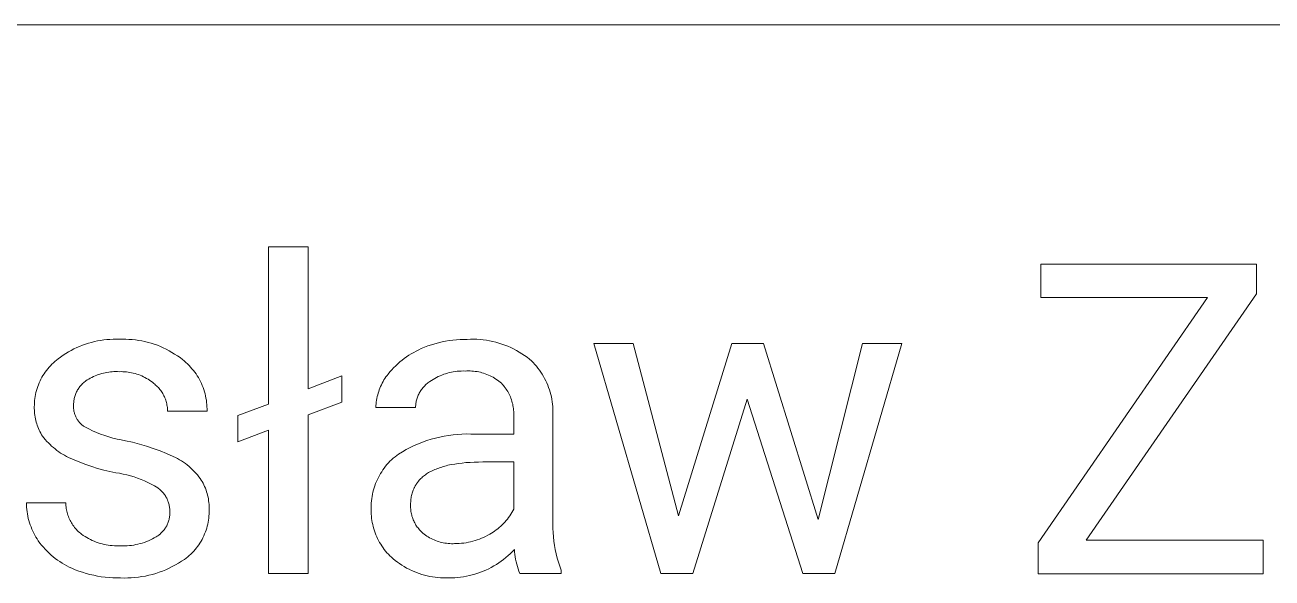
# Model space of a CAD drawing. Header units: millimetres. Extents: x -644 to 2279, y -276 to 1766.
# Drawn here: x 1570.4 to 1681.9, y 1.4 to 50.8 of the extents above; entities that cross this region are included whole.
import ezdxf

# ---------------------------------------------------------------- set-up
doc = ezdxf.new("R2010")
doc.units = ezdxf.units.MM
doc.header["$MEASUREMENT"] = 0
doc.layers.add('Domyślny', color=7, linetype='Continuous', true_color=0x000000)

msp = doc.modelspace()

# ---------------------------------------------------------------- linework, layer by layer
at = {"layer": 'Domyślny', "color": 18, "lineweight": 15, "true_color": 0x000000}
for p, q in [((2275.75, 50.82), (1173.96, 50.82)), ((1592.15, 16.93), (1592.15, 30.97)), ((1592.15, 30.97), (1595.69, 30.97)), ((1595.69, 30.97), (1595.69, 18.28)), ((1661.23, 26.45), (1661.23, 29.44)), ((1661.23, 29.44), (1680.52, 29.44)), ((1680.52, 29.44), (1680.52, 26.78)), ((1680.52, 26.78), (1665.3, 4.75)), ((1660.99, 4.51), (1676.15, 26.45)), ((1676.15, 26.45), (1661.23, 26.45)), ((1575.78, 22.28), (1576.05, 22.37)), ((1576.05, 22.37), (1576.32, 22.44)), ((1576.32, 22.44), (1576.59, 22.51)), ((1576.59, 22.51), (1576.86, 22.57)), ((1576.86, 22.57), (1577.14, 22.62)), ((1577.14, 22.62), (1577.41, 22.66)), ((1577.41, 22.66), (1577.69, 22.69)), ((1577.69, 22.69), (1577.97, 22.71)), ((1577.97, 22.71), (1578.25, 22.72)), ((1578.25, 22.72), (1578.53, 22.72)), ((1578.53, 22.72), (1578.81, 22.72)), ((1578.81, 22.72), (1579.09, 22.72)), ((1579.09, 22.72), (1579.38, 22.72)), ((1579.38, 22.72), (1579.67, 22.71)), ((1579.67, 22.71), (1579.96, 22.69)), ((1579.96, 22.69), (1580.25, 22.66)), ((1580.25, 22.66), (1580.54, 22.62)), ((1580.54, 22.62), (1580.82, 22.57)), ((1580.82, 22.57), (1581.1, 22.51)), ((1581.1, 22.51), (1581.38, 22.44)), ((1581.38, 22.44), (1581.66, 22.36)), ((1581.66, 22.36), (1581.94, 22.27)), ((1606.73, 22.23), (1607.04, 22.32)), ((1607.04, 22.32), (1607.36, 22.41)), ((1607.36, 22.41), (1607.68, 22.48)), ((1607.68, 22.48), (1608, 22.55)), ((1608, 22.55), (1608.32, 22.6)), ((1608.32, 22.6), (1608.64, 22.65)), ((1608.64, 22.65), (1608.97, 22.68)), ((1608.97, 22.68), (1609.29, 22.7)), ((1609.29, 22.7), (1609.62, 22.71)), ((1609.62, 22.71), (1609.94, 22.71)), ((1609.94, 22.71), (1610.23, 22.73)), ((1610.23, 22.73), (1610.51, 22.73)), ((1610.51, 22.73), (1610.8, 22.72)), ((1610.8, 22.72), (1611.08, 22.7)), ((1611.08, 22.7), (1611.36, 22.67)), ((1611.36, 22.67), (1611.65, 22.63)), ((1611.65, 22.63), (1611.93, 22.58)), ((1611.93, 22.58), (1612.21, 22.53)), ((1612.21, 22.53), (1612.48, 22.46)), ((1612.48, 22.46), (1612.76, 22.38)), ((1612.76, 22.38), (1613.03, 22.29)), ((1627.25, 1.77), (1621.27, 22.33)), ((1621.27, 22.33), (1624.77, 22.33)), ((1624.77, 22.33), (1628.82, 6.93)), ((1628.82, 6.93), (1633.61, 22.33)), ((1633.61, 22.33), (1636.44, 22.33)), ((1636.44, 22.33), (1641.33, 6.61)), ((1641.33, 6.61), (1645.28, 22.33)), ((1648.81, 22.33), (1642.81, 1.77)), ((1645.28, 22.33), (1648.81, 22.33)), ((1573.56, 21.13), (1573.79, 21.29)), ((1573.79, 21.29), (1574.02, 21.44)), ((1574.02, 21.44), (1574.26, 21.59)), ((1574.26, 21.59), (1574.5, 21.72)), ((1574.5, 21.72), (1574.75, 21.85)), ((1574.75, 21.85), (1575, 21.97)), ((1575, 21.97), (1575.26, 22.08)), ((1575.26, 22.08), (1575.52, 22.19)), ((1575.52, 22.19), (1575.78, 22.28)), ((1581.94, 22.27), (1582.21, 22.18)), ((1582.21, 22.18), (1582.48, 22.07)), ((1582.48, 22.07), (1582.74, 21.95)), ((1582.74, 21.95), (1583.01, 21.83)), ((1583.01, 21.83), (1583.26, 21.7)), ((1583.26, 21.7), (1583.51, 21.55)), ((1583.51, 21.55), (1583.76, 21.4)), ((1583.76, 21.4), (1584, 21.25)), ((1584, 21.25), (1584.24, 21.08)), ((1604.5, 21.15), (1604.71, 21.29)), ((1604.71, 21.29), (1604.92, 21.42)), ((1604.92, 21.42), (1605.14, 21.55)), ((1605.14, 21.55), (1605.36, 21.66)), ((1605.36, 21.66), (1605.59, 21.77)), ((1605.59, 21.77), (1605.82, 21.88)), ((1605.82, 21.88), (1606.12, 22)), ((1606.12, 22), (1606.42, 22.12)), ((1606.42, 22.12), (1606.73, 22.23)), ((1613.03, 22.29), (1613.29, 22.2)), ((1613.29, 22.2), (1613.56, 22.09)), ((1613.56, 22.09), (1613.82, 21.98)), ((1613.82, 21.98), (1614.08, 21.85)), ((1614.08, 21.85), (1614.33, 21.72)), ((1614.33, 21.72), (1614.58, 21.58)), ((1614.58, 21.58), (1614.82, 21.43)), ((1614.82, 21.43), (1615.05, 21.27)), ((1615.05, 21.27), (1615.29, 21.11)), ((1572.41, 20.08), (1572.53, 20.22)), ((1572.53, 20.22), (1572.65, 20.35)), ((1572.65, 20.35), (1572.78, 20.48)), ((1572.78, 20.48), (1572.91, 20.61)), ((1572.91, 20.61), (1573.05, 20.73)), ((1573.05, 20.73), (1573.19, 20.85)), ((1573.19, 20.85), (1573.34, 20.96)), ((1573.34, 20.96), (1573.56, 21.13)), ((1584.24, 21.08), (1584.47, 20.9)), ((1584.47, 20.9), (1584.62, 20.78)), ((1584.62, 20.78), (1584.77, 20.65)), ((1584.77, 20.65), (1584.91, 20.52)), ((1584.91, 20.52), (1585.05, 20.38)), ((1585.05, 20.38), (1585.19, 20.24)), ((1585.19, 20.24), (1585.31, 20.09)), ((1585.31, 20.09), (1585.44, 19.94)), ((1603.18, 19.99), (1603.35, 20.18)), ((1603.35, 20.18), (1603.53, 20.35)), ((1603.53, 20.35), (1603.71, 20.52)), ((1603.71, 20.52), (1603.9, 20.69)), ((1603.9, 20.69), (1604.1, 20.85)), ((1604.1, 20.85), (1604.3, 21)), ((1604.3, 21), (1604.5, 21.15)), ((1615.29, 21.11), (1615.51, 20.93)), ((1615.51, 20.93), (1615.67, 20.78)), ((1615.67, 20.78), (1615.82, 20.63)), ((1615.82, 20.63), (1615.97, 20.47)), ((1615.97, 20.47), (1616.12, 20.3)), ((1616.12, 20.3), (1616.25, 20.13)), ((1616.25, 20.13), (1616.39, 19.95)), ((1571.65, 18.83), (1571.72, 19)), ((1571.72, 19), (1571.8, 19.16)), ((1571.8, 19.16), (1571.89, 19.32)), ((1571.89, 19.32), (1571.98, 19.48)), ((1571.98, 19.48), (1572.08, 19.64)), ((1572.08, 19.64), (1572.19, 19.79)), ((1572.19, 19.79), (1572.3, 19.93)), ((1572.3, 19.93), (1572.41, 20.08)), ((1575.81, 18.99), (1575.74, 18.93)), ((1575.94, 19.08), (1575.81, 18.99)), ((1576.07, 19.16), (1575.94, 19.08)), ((1576.21, 19.24), (1576.07, 19.16)), ((1576.35, 19.31), (1576.21, 19.24)), ((1576.49, 19.38), (1576.35, 19.31)), ((1576.64, 19.45), (1576.49, 19.38)), ((1576.79, 19.51), (1576.64, 19.45)), ((1576.93, 19.56), (1576.79, 19.51)), ((1577.08, 19.61), (1576.93, 19.56)), ((1577.24, 19.66), (1577.08, 19.61)), ((1577.39, 19.7), (1577.24, 19.66)), ((1577.54, 19.73), (1577.39, 19.7)), ((1577.7, 19.76), (1577.54, 19.73)), ((1577.86, 19.79), (1577.7, 19.76)), ((1578.01, 19.81), (1577.86, 19.79)), ((1578.17, 19.82), (1578.01, 19.81)), ((1578.33, 19.83), (1578.17, 19.82)), ((1578.49, 19.83), (1578.33, 19.83)), ((1578.65, 19.83), (1578.49, 19.83)), ((1578.81, 19.82), (1578.65, 19.83)), ((1578.96, 19.83), (1578.81, 19.82)), ((1579.12, 19.82), (1578.96, 19.83)), ((1579.28, 19.82), (1579.12, 19.82)), ((1579.44, 19.8), (1579.28, 19.82)), ((1579.6, 19.78), (1579.44, 19.8)), ((1579.75, 19.76), (1579.6, 19.78)), ((1579.91, 19.73), (1579.75, 19.76)), ((1580.06, 19.69), (1579.91, 19.73)), ((1580.22, 19.65), (1580.06, 19.69)), ((1580.37, 19.61), (1580.22, 19.65)), ((1580.52, 19.56), (1580.37, 19.61)), ((1580.67, 19.5), (1580.52, 19.56)), ((1580.81, 19.44), (1580.67, 19.5)), ((1580.96, 19.37), (1580.81, 19.44)), ((1581.1, 19.3), (1580.96, 19.37)), ((1581.24, 19.22), (1581.1, 19.3)), ((1581.38, 19.14), (1581.24, 19.22)), ((1581.51, 19.06), (1581.38, 19.14)), ((1581.64, 18.97), (1581.51, 19.06)), ((1581.77, 18.87), (1581.64, 18.97)), ((1585.44, 19.94), (1585.56, 19.78)), ((1585.56, 19.78), (1585.67, 19.62)), ((1585.67, 19.62), (1585.78, 19.46)), ((1585.78, 19.46), (1585.88, 19.29)), ((1585.88, 19.29), (1585.98, 19.12)), ((1585.98, 19.12), (1586.07, 18.94)), ((1595.69, 18.28), (1598.7, 19.44)), ((1598.7, 19.44), (1598.7, 17.11)), ((1602.4, 18.94), (1602.48, 19.08)), ((1602.48, 19.08), (1602.57, 19.22)), ((1602.57, 19.22), (1602.66, 19.35)), ((1602.66, 19.35), (1602.76, 19.48)), ((1602.76, 19.48), (1602.86, 19.61)), ((1602.86, 19.61), (1603.02, 19.8)), ((1603.02, 19.8), (1603.18, 19.99)), ((1606.72, 19.03), (1606.58, 18.93)), ((1606.87, 19.12), (1606.72, 19.03)), ((1607.02, 19.22), (1606.87, 19.12)), ((1607.18, 19.3), (1607.02, 19.22)), ((1607.34, 19.38), (1607.18, 19.3)), ((1607.5, 19.45), (1607.34, 19.38)), ((1607.66, 19.52), (1607.5, 19.45)), ((1607.83, 19.59), (1607.66, 19.52)), ((1607.99, 19.64), (1607.83, 19.59)), ((1608.16, 19.69), (1607.99, 19.64)), ((1608.33, 19.74), (1608.16, 19.69)), ((1608.51, 19.78), (1608.33, 19.74)), ((1608.68, 19.81), (1608.51, 19.78)), ((1608.86, 19.84), (1608.68, 19.81)), ((1609.03, 19.86), (1608.86, 19.84)), ((1609.21, 19.87), (1609.03, 19.86)), ((1609.38, 19.88), (1609.21, 19.87)), ((1609.56, 19.89), (1609.38, 19.88)), ((1609.74, 19.88), (1609.56, 19.89)), ((1609.89, 19.89), (1609.74, 19.88)), ((1610.04, 19.89), (1609.89, 19.89)), ((1610.2, 19.89), (1610.04, 19.89)), ((1610.35, 19.88), (1610.2, 19.89)), ((1610.5, 19.87), (1610.35, 19.88)), ((1610.65, 19.85), (1610.5, 19.87)), ((1610.81, 19.83), (1610.65, 19.85)), ((1610.96, 19.8), (1610.81, 19.83)), ((1611.11, 19.77), (1610.96, 19.8)), ((1611.25, 19.73), (1611.11, 19.77)), ((1611.4, 19.68), (1611.25, 19.73)), ((1611.54, 19.63), (1611.4, 19.68)), ((1611.69, 19.58), (1611.54, 19.63)), ((1611.83, 19.52), (1611.69, 19.58)), ((1611.97, 19.46), (1611.83, 19.52)), ((1612.11, 19.39), (1611.97, 19.46)), ((1612.24, 19.32), (1612.11, 19.39)), ((1612.37, 19.24), (1612.24, 19.32)), ((1612.5, 19.16), (1612.37, 19.24)), ((1612.63, 19.07), (1612.5, 19.16)), ((1612.75, 18.98), (1612.63, 19.07)), ((1612.87, 18.89), (1612.75, 18.98)), ((1616.39, 19.95), (1616.51, 19.77)), ((1616.51, 19.77), (1616.63, 19.59)), ((1616.63, 19.59), (1616.74, 19.4)), ((1616.74, 19.4), (1616.85, 19.21)), ((1616.85, 19.21), (1616.95, 19.01)), ((1616.95, 19.01), (1617.04, 18.81)), ((1571.31, 17.78), (1571.35, 17.96)), ((1571.35, 17.96), (1571.4, 18.14)), ((1571.4, 18.14), (1571.45, 18.32)), ((1571.45, 18.32), (1571.51, 18.49)), ((1571.51, 18.49), (1571.58, 18.66)), ((1571.58, 18.66), (1571.65, 18.83)), ((1574.92, 17.86), (1574.88, 17.78)), ((1574.95, 17.95), (1574.92, 17.86)), ((1574.99, 18.03), (1574.95, 17.95)), ((1575.03, 18.11), (1574.99, 18.03)), ((1575.08, 18.19), (1575.03, 18.11)), ((1575.13, 18.26), (1575.08, 18.19)), ((1575.18, 18.34), (1575.13, 18.26)), ((1575.23, 18.41), (1575.18, 18.34)), ((1575.28, 18.49), (1575.23, 18.41)), ((1575.34, 18.56), (1575.28, 18.49)), ((1575.4, 18.63), (1575.34, 18.56)), ((1575.46, 18.69), (1575.4, 18.63)), ((1575.53, 18.76), (1575.46, 18.69)), ((1575.6, 18.82), (1575.53, 18.76)), ((1575.66, 18.88), (1575.6, 18.82)), ((1575.74, 18.93), (1575.66, 18.88)), ((1581.89, 18.77), (1581.77, 18.87)), ((1581.98, 18.7), (1581.89, 18.77)), ((1582.06, 18.63), (1581.98, 18.7)), ((1582.14, 18.56), (1582.06, 18.63)), ((1582.22, 18.48), (1582.14, 18.56)), ((1582.3, 18.4), (1582.22, 18.48)), ((1582.37, 18.32), (1582.3, 18.4)), ((1582.44, 18.23), (1582.37, 18.32)), ((1582.51, 18.14), (1582.44, 18.23)), ((1582.57, 18.05), (1582.51, 18.14)), ((1582.63, 17.96), (1582.57, 18.05)), ((1582.69, 17.87), (1582.63, 17.96)), ((1582.74, 17.77), (1582.69, 17.87)), ((1586.07, 18.94), (1586.15, 18.77)), ((1586.15, 18.77), (1586.23, 18.59)), ((1586.23, 18.59), (1586.3, 18.4)), ((1586.3, 18.4), (1586.36, 18.22)), ((1586.36, 18.22), (1586.42, 18.03)), ((1586.42, 18.03), (1586.48, 17.84)), ((1601.92, 17.75), (1601.96, 17.91)), ((1601.96, 17.91), (1602.01, 18.06)), ((1602.01, 18.06), (1602.06, 18.21)), ((1602.06, 18.21), (1602.12, 18.36)), ((1602.12, 18.36), (1602.18, 18.51)), ((1602.18, 18.51), (1602.25, 18.66)), ((1602.25, 18.66), (1602.32, 18.8)), ((1602.32, 18.8), (1602.4, 18.94)), ((1605.63, 17.9), (1605.59, 17.81)), ((1605.68, 17.98), (1605.63, 17.9)), ((1605.73, 18.06), (1605.68, 17.98)), ((1605.78, 18.14), (1605.73, 18.06)), ((1605.83, 18.22), (1605.78, 18.14)), ((1605.89, 18.29), (1605.83, 18.22)), ((1605.95, 18.37), (1605.89, 18.29)), ((1606.01, 18.44), (1605.95, 18.37)), ((1606.07, 18.51), (1606.01, 18.44)), ((1606.14, 18.57), (1606.07, 18.51)), ((1606.2, 18.64), (1606.14, 18.57)), ((1606.27, 18.7), (1606.2, 18.64)), ((1606.35, 18.76), (1606.27, 18.7)), ((1606.42, 18.82), (1606.35, 18.76)), ((1606.5, 18.88), (1606.42, 18.82)), ((1606.58, 18.93), (1606.5, 18.88)), ((1612.99, 18.79), (1612.87, 18.89)), ((1613.08, 18.69), (1612.99, 18.79)), ((1613.17, 18.59), (1613.08, 18.69)), ((1613.25, 18.49), (1613.17, 18.59)), ((1613.33, 18.38), (1613.25, 18.49)), ((1613.41, 18.27), (1613.33, 18.38)), ((1613.48, 18.16), (1613.41, 18.27)), ((1613.55, 18.04), (1613.48, 18.16)), ((1613.62, 17.92), (1613.55, 18.04)), ((1613.68, 17.81), (1613.62, 17.92)), ((1617.04, 18.81), (1617.13, 18.61)), ((1617.13, 18.61), (1617.21, 18.41)), ((1617.21, 18.41), (1617.28, 18.2)), ((1617.28, 18.2), (1617.35, 17.99)), ((1617.35, 17.99), (1617.41, 17.78)), ((1571.2, 16.69), (1571.21, 16.87)), ((1571.21, 16.87), (1571.22, 17.06)), ((1571.22, 17.06), (1571.23, 17.24)), ((1571.23, 17.24), (1571.25, 17.42)), ((1571.25, 17.42), (1571.28, 17.6)), ((1571.28, 17.6), (1571.31, 17.78)), ((1574.73, 17.07), (1574.72, 16.98)), ((1574.72, 16.98), (1574.72, 16.89)), ((1574.72, 16.89), (1574.72, 16.8)), ((1574.72, 16.8), (1574.72, 16.72)), ((1574.75, 17.25), (1574.73, 17.16)), ((1574.73, 17.16), (1574.73, 17.07)), ((1574.76, 17.34), (1574.75, 17.25)), ((1574.78, 17.43), (1574.76, 17.34)), ((1574.8, 17.52), (1574.78, 17.43)), ((1574.83, 17.6), (1574.8, 17.52)), ((1574.85, 17.69), (1574.83, 17.6)), ((1574.88, 17.78), (1574.85, 17.69)), ((1582.79, 17.67), (1582.74, 17.77)), ((1582.84, 17.57), (1582.79, 17.67)), ((1582.89, 17.47), (1582.84, 17.57)), ((1582.93, 17.37), (1582.89, 17.47)), ((1582.96, 17.27), (1582.93, 17.37)), ((1583, 17.16), (1582.96, 17.27)), ((1583.03, 17.06), (1583, 17.16)), ((1583.05, 16.95), (1583.03, 17.06)), ((1583.07, 16.84), (1583.05, 16.95)), ((1583.09, 16.73), (1583.07, 16.84)), ((1586.48, 17.84), (1586.52, 17.65)), ((1586.52, 17.65), (1586.56, 17.46)), ((1586.56, 17.46), (1586.6, 17.27)), ((1586.6, 17.27), (1586.62, 17.07)), ((1586.62, 17.07), (1586.64, 16.88)), ((1586.64, 16.88), (1586.65, 16.68)), ((1589.41, 15.89), (1592.15, 16.93)), ((1598.7, 17.11), (1595.69, 15.95)), ((1601.77, 16.79), (1601.78, 16.95)), ((1601.77, 16.63), (1601.77, 16.79)), ((1601.78, 16.95), (1601.8, 17.11)), ((1601.8, 17.11), (1601.82, 17.27)), ((1601.82, 17.27), (1601.85, 17.43)), ((1601.85, 17.43), (1601.88, 17.59)), ((1601.88, 17.59), (1601.92, 17.75)), ((1605.32, 16.82), (1605.31, 16.73)), ((1605.33, 16.91), (1605.32, 16.82)), ((1605.34, 17.01), (1605.33, 16.91)), ((1605.36, 17.1), (1605.34, 17.01)), ((1605.37, 17.19), (1605.36, 17.1)), ((1605.4, 17.28), (1605.37, 17.19)), ((1605.42, 17.37), (1605.4, 17.28)), ((1605.45, 17.46), (1605.42, 17.37)), ((1605.48, 17.55), (1605.45, 17.46)), ((1605.51, 17.64), (1605.48, 17.55)), ((1605.55, 17.73), (1605.51, 17.64)), ((1605.59, 17.81), (1605.55, 17.73)), ((1613.74, 17.68), (1613.68, 17.81)), ((1613.79, 17.56), (1613.74, 17.68)), ((1613.84, 17.44), (1613.79, 17.56)), ((1613.89, 17.31), (1613.84, 17.44)), ((1613.93, 17.18), (1613.89, 17.31)), ((1613.96, 17.05), (1613.93, 17.18)), ((1614, 16.92), (1613.96, 17.05)), ((1614.02, 16.79), (1614, 16.92)), ((1614.05, 16.66), (1614.02, 16.79)), ((1617.41, 17.78), (1617.46, 17.56)), ((1617.46, 17.56), (1617.5, 17.35)), ((1617.5, 17.35), (1617.54, 17.13)), ((1617.54, 17.13), (1617.56, 16.91)), ((1617.56, 16.91), (1617.58, 16.7)), ((1634.96, 17.36), (1630.1, 1.77)), ((1639.96, 1.77), (1634.96, 17.36)), ((1571.2, 16.54), (1571.2, 16.69)), ((1571.21, 16.38), (1571.2, 16.54)), ((1571.21, 16.23), (1571.21, 16.38)), ((1571.23, 16.08), (1571.21, 16.23)), ((1571.25, 15.92), (1571.23, 16.08)), ((1571.27, 15.77), (1571.25, 15.92)), ((1571.3, 15.62), (1571.27, 15.77)), ((1571.33, 15.47), (1571.3, 15.62)), ((1574.72, 16.72), (1574.72, 16.65)), ((1574.72, 16.65), (1574.72, 16.58)), ((1574.72, 16.58), (1574.72, 16.5)), ((1574.72, 16.5), (1574.73, 16.43)), ((1574.73, 16.43), (1574.74, 16.36)), ((1574.74, 16.36), (1574.75, 16.29)), ((1574.75, 16.29), (1574.77, 16.21)), ((1574.77, 16.21), (1574.79, 16.14)), ((1574.79, 16.14), (1574.81, 16.07)), ((1574.81, 16.07), (1574.83, 16)), ((1574.83, 16), (1574.85, 15.93)), ((1574.85, 15.93), (1574.88, 15.87)), ((1574.88, 15.87), (1574.91, 15.8)), ((1574.91, 15.8), (1574.94, 15.73)), ((1574.94, 15.73), (1574.98, 15.67)), ((1574.98, 15.67), (1575.01, 15.6)), ((1583.11, 16.62), (1583.09, 16.73)), ((1583.12, 16.51), (1583.11, 16.62)), ((1583.12, 16.4), (1583.12, 16.51)), ((1583.13, 16.29), (1583.12, 16.4)), ((1586.66, 16.29), (1583.13, 16.29)), ((1586.65, 16.68), (1586.66, 16.49)), ((1586.66, 16.49), (1586.66, 16.29)), ((1589.41, 13.55), (1589.41, 15.89)), ((1595.69, 15.95), (1595.69, 1.77)), ((1605.31, 16.63), (1601.77, 16.63)), ((1605.31, 16.73), (1605.31, 16.63)), ((1614.06, 16.52), (1614.05, 16.66)), ((1614.08, 16.39), (1614.06, 16.52)), ((1614.09, 16.26), (1614.08, 16.39)), ((1614.09, 16.12), (1614.09, 16.26)), ((1614.09, 15.99), (1614.09, 16.12)), ((1614.09, 15.85), (1614.09, 15.99)), ((1614.09, 14.24), (1614.09, 15.85)), ((1617.58, 16.7), (1617.6, 16.48)), ((1617.6, 16.48), (1617.6, 16.26)), ((1617.6, 16.26), (1617.6, 16.04)), ((1617.6, 16.04), (1617.6, 6.58)), ((1571.37, 15.32), (1571.33, 15.47)), ((1571.42, 15.17), (1571.37, 15.32)), ((1571.47, 15.03), (1571.42, 15.17)), ((1571.52, 14.88), (1571.47, 15.03)), ((1571.58, 14.74), (1571.52, 14.88)), ((1571.64, 14.6), (1571.58, 14.74)), ((1571.71, 14.46), (1571.64, 14.6)), ((1575.01, 15.6), (1575.05, 15.54)), ((1575.05, 15.54), (1575.09, 15.48)), ((1575.09, 15.48), (1575.14, 15.42)), ((1575.14, 15.42), (1575.18, 15.36)), ((1575.18, 15.36), (1575.23, 15.31)), ((1575.23, 15.31), (1575.28, 15.25)), ((1575.28, 15.25), (1575.33, 15.2)), ((1575.33, 15.2), (1575.38, 15.15)), ((1575.38, 15.15), (1575.43, 15.1)), ((1575.43, 15.1), (1575.49, 15.05)), ((1575.49, 15.05), (1575.55, 15)), ((1575.55, 15), (1575.61, 14.96)), ((1575.61, 14.96), (1575.67, 14.92)), ((1575.67, 14.92), (1575.73, 14.88)), ((1575.73, 14.88), (1576.07, 14.71)), ((1576.07, 14.71), (1576.42, 14.54)), ((1576.42, 14.54), (1576.78, 14.39)), ((1592.15, 14.6), (1589.41, 13.55)), ((1592.15, 1.77), (1592.15, 14.6)), ((1571.78, 14.33), (1571.71, 14.46)), ((1571.86, 14.19), (1571.78, 14.33)), ((1571.94, 14.06), (1571.86, 14.19)), ((1572.07, 13.9), (1571.94, 14.06)), ((1572.19, 13.75), (1572.07, 13.9)), ((1572.33, 13.59), (1572.19, 13.75)), ((1572.46, 13.45), (1572.33, 13.59)), ((1572.61, 13.3), (1572.46, 13.45)), ((1576.78, 14.39), (1577.13, 14.25)), ((1577.13, 14.25), (1577.5, 14.12)), ((1577.5, 14.12), (1577.86, 14)), ((1577.86, 14), (1578.23, 13.89)), ((1578.23, 13.89), (1578.61, 13.8)), ((1578.61, 13.8), (1578.98, 13.72)), ((1578.98, 13.72), (1579.36, 13.64)), ((1579.36, 13.64), (1579.99, 13.51)), ((1579.99, 13.51), (1580.61, 13.35)), ((1605.56, 13.38), (1605.94, 13.52)), ((1605.94, 13.52), (1606.31, 13.66)), ((1606.31, 13.66), (1606.7, 13.78)), ((1606.7, 13.78), (1607.08, 13.89)), ((1607.08, 13.89), (1607.47, 13.98)), ((1607.47, 13.98), (1607.87, 14.06)), ((1607.87, 14.06), (1608.26, 14.13)), ((1608.26, 14.13), (1608.66, 14.18)), ((1608.66, 14.18), (1609.06, 14.22)), ((1609.06, 14.22), (1609.46, 14.24)), ((1609.46, 14.24), (1609.86, 14.26)), ((1609.86, 14.26), (1610.26, 14.25)), ((1610.26, 14.25), (1610.66, 14.24)), ((1610.66, 14.24), (1614.09, 14.24)), ((1572.75, 13.17), (1572.61, 13.3)), ((1572.91, 13.03), (1572.75, 13.17)), ((1573.06, 12.91), (1572.91, 13.03)), ((1573.22, 12.78), (1573.06, 12.91)), ((1573.39, 12.67), (1573.22, 12.78)), ((1573.55, 12.55), (1573.39, 12.67)), ((1573.73, 12.45), (1573.55, 12.55)), ((1573.9, 12.35), (1573.73, 12.45)), ((1574.08, 12.25), (1573.9, 12.35)), ((1580.61, 13.35), (1581.23, 13.17)), ((1581.23, 13.17), (1581.84, 12.96)), ((1581.84, 12.96), (1582.45, 12.74)), ((1582.45, 12.74), (1583.04, 12.5)), ((1583.04, 12.5), (1583.63, 12.24)), ((1603.47, 12.21), (1603.62, 12.34)), ((1603.62, 12.34), (1603.78, 12.46)), ((1603.78, 12.46), (1604.13, 12.66)), ((1604.13, 12.66), (1604.48, 12.86)), ((1604.48, 12.86), (1604.83, 13.05)), ((1604.83, 13.05), (1605.19, 13.22)), ((1605.19, 13.22), (1605.56, 13.38)), ((1574.26, 12.16), (1574.08, 12.25)), ((1574.77, 11.93), (1574.26, 12.16)), ((1575.29, 11.72), (1574.77, 11.93)), ((1575.81, 11.52), (1575.29, 11.72)), ((1576.34, 11.34), (1575.81, 11.52)), ((1576.87, 11.18), (1576.34, 11.34)), ((1577.41, 11.03), (1576.87, 11.18)), ((1583.63, 12.24), (1583.82, 12.15)), ((1583.82, 12.15), (1584.01, 12.06)), ((1584.01, 12.06), (1584.19, 11.95)), ((1584.19, 11.95), (1584.37, 11.84)), ((1584.37, 11.84), (1584.55, 11.73)), ((1584.55, 11.73), (1584.72, 11.6)), ((1584.72, 11.6), (1584.89, 11.48)), ((1584.89, 11.48), (1585.05, 11.34)), ((1585.05, 11.34), (1585.21, 11.21)), ((1585.21, 11.21), (1585.36, 11.06)), ((1602.39, 11.05), (1602.5, 11.21)), ((1602.5, 11.21), (1602.63, 11.37)), ((1602.63, 11.37), (1602.75, 11.52)), ((1602.75, 11.52), (1602.89, 11.67)), ((1602.89, 11.67), (1603.02, 11.81)), ((1603.02, 11.81), (1603.17, 11.95)), ((1603.17, 11.95), (1603.31, 12.08)), ((1603.31, 12.08), (1603.47, 12.21)), ((1607.27, 11.17), (1607.15, 11.12)), ((1607.39, 11.21), (1607.27, 11.17)), ((1607.52, 11.26), (1607.39, 11.21)), ((1607.65, 11.3), (1607.52, 11.26)), ((1607.78, 11.34), (1607.65, 11.3)), ((1607.92, 11.37), (1607.78, 11.34)), ((1608.06, 11.41), (1607.92, 11.37)), ((1608.21, 11.45), (1608.06, 11.41)), ((1608.5, 11.51), (1608.21, 11.45)), ((1608.81, 11.56), (1608.5, 11.51)), ((1609.13, 11.61), (1608.81, 11.56)), ((1609.47, 11.65), (1609.13, 11.61)), ((1609.82, 11.69), (1609.47, 11.65)), ((1610.18, 11.71), (1609.82, 11.69)), ((1610.55, 11.73), (1610.18, 11.71)), ((1610.94, 11.74), (1610.55, 11.73)), ((1611.34, 11.75), (1610.94, 11.74)), ((1614.09, 11.75), (1611.34, 11.75)), ((1614.09, 7.52), (1614.09, 11.75)), ((1577.96, 10.9), (1577.41, 11.03)), ((1578.5, 10.79), (1577.96, 10.9)), ((1578.83, 10.74), (1578.5, 10.79)), ((1579.16, 10.67), (1578.83, 10.74)), ((1579.49, 10.59), (1579.16, 10.67)), ((1579.81, 10.5), (1579.49, 10.59)), ((1580.13, 10.41), (1579.81, 10.5)), ((1580.44, 10.3), (1580.13, 10.41)), ((1580.76, 10.18), (1580.44, 10.3)), ((1581.06, 10.05), (1580.76, 10.18)), ((1581.37, 9.91), (1581.06, 10.05)), ((1585.36, 11.06), (1585.51, 10.91)), ((1585.51, 10.91), (1585.65, 10.76)), ((1585.65, 10.76), (1585.79, 10.6)), ((1585.79, 10.6), (1585.92, 10.43)), ((1585.92, 10.43), (1586.05, 10.27)), ((1586.05, 10.27), (1586.14, 10.13)), ((1586.14, 10.13), (1586.22, 9.99)), ((1601.81, 10), (1601.89, 10.18)), ((1601.89, 10.18), (1601.98, 10.36)), ((1601.98, 10.36), (1602.07, 10.54)), ((1602.07, 10.54), (1602.17, 10.71)), ((1602.17, 10.71), (1602.28, 10.88)), ((1602.28, 10.88), (1602.39, 11.05)), ((1605.63, 10.11), (1605.57, 10.03)), ((1605.7, 10.19), (1605.63, 10.11)), ((1605.78, 10.26), (1605.7, 10.19)), ((1605.86, 10.34), (1605.78, 10.26)), ((1605.94, 10.41), (1605.86, 10.34)), ((1606.02, 10.48), (1605.94, 10.41)), ((1606.11, 10.55), (1606.02, 10.48)), ((1606.2, 10.61), (1606.11, 10.55)), ((1606.29, 10.68), (1606.2, 10.61)), ((1606.38, 10.74), (1606.29, 10.68)), ((1606.48, 10.8), (1606.38, 10.74)), ((1606.59, 10.86), (1606.48, 10.8)), ((1606.69, 10.91), (1606.59, 10.86)), ((1606.8, 10.97), (1606.69, 10.91)), ((1606.91, 11.02), (1606.8, 10.97)), ((1607.03, 11.07), (1606.91, 11.02)), ((1607.15, 11.12), (1607.03, 11.07)), ((1581.67, 9.76), (1581.37, 9.91)), ((1581.96, 9.61), (1581.67, 9.76)), ((1582.25, 9.44), (1581.96, 9.61)), ((1582.32, 9.39), (1582.25, 9.44)), ((1582.39, 9.33), (1582.32, 9.39)), ((1582.46, 9.27), (1582.39, 9.33)), ((1582.52, 9.21), (1582.46, 9.27)), ((1582.59, 9.15), (1582.52, 9.21)), ((1582.65, 9.09), (1582.59, 9.15)), ((1582.71, 9.02), (1582.65, 9.09)), ((1582.76, 8.95), (1582.71, 9.02)), ((1582.82, 8.88), (1582.76, 8.95)), ((1586.22, 9.99), (1586.3, 9.84)), ((1586.3, 9.84), (1586.37, 9.7)), ((1586.37, 9.7), (1586.44, 9.55)), ((1586.44, 9.55), (1586.51, 9.4)), ((1586.51, 9.4), (1586.57, 9.24)), ((1586.57, 9.24), (1586.62, 9.09)), ((1586.62, 9.09), (1586.67, 8.93)), ((1586.67, 8.93), (1586.71, 8.77)), ((1601.46, 8.86), (1601.5, 9.06)), ((1601.5, 9.06), (1601.55, 9.25)), ((1601.55, 9.25), (1601.6, 9.44)), ((1601.6, 9.44), (1601.66, 9.63)), ((1601.66, 9.63), (1601.73, 9.82)), ((1601.73, 9.82), (1601.81, 10)), ((1605, 8.95), (1604.97, 8.85)), ((1605.03, 9.05), (1605, 8.95)), ((1605.06, 9.15), (1605.03, 9.05)), ((1605.1, 9.24), (1605.06, 9.15)), ((1605.12, 9.29), (1605.1, 9.24)), ((1605.14, 9.34), (1605.12, 9.29)), ((1605.16, 9.39), (1605.14, 9.34)), ((1605.18, 9.43), (1605.16, 9.39)), ((1605.2, 9.48), (1605.18, 9.43)), ((1605.23, 9.52), (1605.2, 9.48)), ((1605.25, 9.57), (1605.23, 9.52)), ((1605.27, 9.61), (1605.25, 9.57)), ((1605.3, 9.66), (1605.27, 9.61)), ((1605.33, 9.7), (1605.3, 9.66)), ((1605.35, 9.75), (1605.33, 9.7)), ((1605.38, 9.79), (1605.35, 9.75)), ((1605.41, 9.83), (1605.38, 9.79)), ((1605.44, 9.87), (1605.41, 9.83)), ((1605.47, 9.91), (1605.44, 9.87)), ((1605.5, 9.95), (1605.47, 9.91)), ((1605.53, 9.99), (1605.5, 9.95)), ((1605.57, 10.03), (1605.53, 9.99)), ((1570.51, 7.9), (1570.5, 8.1)), ((1570.5, 8.1), (1574.02, 8.1)), ((1570.52, 7.7), (1570.51, 7.9)), ((1574.02, 8.1), (1574.02, 7.97)), ((1574.02, 7.97), (1574.03, 7.85)), ((1574.03, 7.85), (1574.04, 7.72)), ((1582.87, 8.81), (1582.82, 8.88)), ((1582.92, 8.74), (1582.87, 8.81)), ((1582.97, 8.66), (1582.92, 8.74)), ((1583.01, 8.58), (1582.97, 8.66)), ((1583.05, 8.51), (1583.01, 8.58)), ((1583.09, 8.43), (1583.05, 8.51)), ((1583.13, 8.35), (1583.09, 8.43)), ((1583.16, 8.26), (1583.13, 8.35)), ((1583.19, 8.18), (1583.16, 8.26)), ((1583.22, 8.1), (1583.19, 8.18)), ((1583.24, 8.01), (1583.22, 8.1)), ((1583.26, 7.92), (1583.24, 8.01)), ((1583.28, 7.84), (1583.26, 7.92)), ((1583.3, 7.75), (1583.28, 7.84)), ((1586.71, 8.77), (1586.75, 8.61)), ((1586.75, 8.61), (1586.78, 8.45)), ((1586.78, 8.45), (1586.8, 8.28)), ((1586.8, 8.28), (1586.82, 8.12)), ((1586.82, 8.12), (1586.84, 7.96)), ((1586.84, 7.96), (1586.85, 7.79)), ((1601.34, 7.67), (1601.35, 7.87)), ((1601.35, 8.07), (1601.37, 8.27)), ((1601.35, 7.87), (1601.35, 8.07)), ((1601.37, 8.27), (1601.39, 8.47)), ((1601.39, 8.47), (1601.42, 8.66)), ((1601.42, 8.66), (1601.46, 8.86)), ((1604.88, 8.19), (1604.87, 8.08)), ((1604.87, 8.08), (1604.87, 7.96)), ((1604.87, 7.96), (1604.87, 7.85)), ((1604.87, 7.85), (1604.87, 7.74)), ((1604.89, 8.31), (1604.88, 8.19)), ((1604.9, 8.42), (1604.89, 8.31)), ((1604.91, 8.53), (1604.9, 8.42)), ((1604.93, 8.63), (1604.91, 8.53)), ((1604.95, 8.74), (1604.93, 8.63)), ((1604.97, 8.85), (1604.95, 8.74)), ((1570.53, 7.49), (1570.52, 7.7)), ((1570.56, 7.3), (1570.53, 7.49)), ((1570.59, 7.1), (1570.56, 7.3)), ((1570.62, 6.9), (1570.59, 7.1)), ((1570.67, 6.7), (1570.62, 6.9)), ((1570.72, 6.51), (1570.67, 6.7)), ((1574.04, 7.72), (1574.06, 7.6)), ((1574.06, 7.6), (1574.08, 7.48)), ((1574.08, 7.48), (1574.11, 7.35)), ((1574.11, 7.35), (1574.14, 7.23)), ((1574.14, 7.23), (1574.17, 7.11)), ((1574.17, 7.11), (1574.21, 6.99)), ((1574.21, 6.99), (1574.25, 6.88)), ((1574.25, 6.88), (1574.3, 6.76)), ((1574.3, 6.76), (1574.35, 6.65)), ((1583.26, 6.62), (1583.28, 6.7)), ((1583.28, 6.7), (1583.3, 6.79)), ((1583.31, 7.66), (1583.3, 7.75)), ((1583.3, 6.79), (1583.31, 6.88)), ((1583.32, 7.57), (1583.31, 7.66)), ((1583.31, 6.88), (1583.32, 6.96)), ((1583.33, 7.49), (1583.32, 7.57)), ((1583.32, 6.96), (1583.33, 7.05)), ((1583.33, 7.4), (1583.33, 7.49)), ((1583.33, 7.31), (1583.33, 7.4)), ((1583.33, 7.22), (1583.33, 7.31)), ((1583.33, 7.13), (1583.33, 7.22)), ((1583.33, 7.05), (1583.33, 7.13)), ((1586.81, 6.73), (1586.79, 6.55)), ((1586.83, 6.91), (1586.81, 6.73)), ((1586.84, 7.1), (1586.83, 6.91)), ((1586.85, 7.28), (1586.84, 7.1)), ((1586.85, 7.79), (1586.85, 7.63)), ((1586.85, 7.63), (1586.85, 7.46)), ((1586.85, 7.46), (1586.85, 7.28)), ((1601.35, 7.47), (1601.34, 7.67)), ((1601.35, 7.28), (1601.35, 7.47)), ((1601.35, 7.09), (1601.35, 7.28)), ((1601.36, 6.9), (1601.35, 7.09)), ((1601.38, 6.71), (1601.36, 6.9)), ((1601.41, 6.52), (1601.38, 6.71)), ((1604.87, 7.74), (1604.87, 7.64)), ((1604.87, 7.64), (1604.88, 7.53)), ((1604.88, 7.53), (1604.89, 7.42)), ((1604.89, 7.42), (1604.9, 7.32)), ((1604.9, 7.32), (1604.92, 7.21)), ((1604.92, 7.21), (1604.94, 7.1)), ((1604.94, 7.1), (1604.97, 7)), ((1604.97, 7), (1604.99, 6.9)), ((1604.99, 6.9), (1605.03, 6.79)), ((1605.03, 6.79), (1605.06, 6.69)), ((1613.53, 6.64), (1613.63, 6.78)), ((1613.63, 6.78), (1613.73, 6.92)), ((1613.73, 6.92), (1613.83, 7.07)), ((1613.83, 7.07), (1613.92, 7.22)), ((1613.92, 7.22), (1614.01, 7.37)), ((1614.01, 7.37), (1614.09, 7.52)), ((1570.77, 6.32), (1570.72, 6.51)), ((1570.84, 6.13), (1570.77, 6.32)), ((1570.91, 5.94), (1570.84, 6.13)), ((1570.98, 5.75), (1570.91, 5.94)), ((1571.06, 5.57), (1570.98, 5.75)), ((1574.35, 6.65), (1574.4, 6.53)), ((1574.4, 6.53), (1574.46, 6.42)), ((1574.46, 6.42), (1574.52, 6.31)), ((1574.52, 6.31), (1574.59, 6.21)), ((1574.59, 6.21), (1574.66, 6.1)), ((1574.66, 6.1), (1574.73, 6)), ((1574.73, 6), (1574.81, 5.9)), ((1574.81, 5.9), (1574.89, 5.81)), ((1574.89, 5.81), (1574.97, 5.71)), ((1574.97, 5.71), (1575.05, 5.62)), ((1575.05, 5.62), (1575.14, 5.54)), ((1582.71, 5.55), (1582.77, 5.62)), ((1582.77, 5.62), (1582.82, 5.69)), ((1582.82, 5.69), (1582.87, 5.76)), ((1582.87, 5.76), (1582.92, 5.83)), ((1582.92, 5.83), (1582.97, 5.9)), ((1582.97, 5.9), (1583.01, 5.98)), ((1583.01, 5.98), (1583.05, 6.05)), ((1583.05, 6.05), (1583.09, 6.13)), ((1583.09, 6.13), (1583.13, 6.21)), ((1583.13, 6.21), (1583.16, 6.29)), ((1583.16, 6.29), (1583.19, 6.37)), ((1583.19, 6.37), (1583.22, 6.45)), ((1583.22, 6.45), (1583.24, 6.54)), ((1583.24, 6.54), (1583.26, 6.62)), ((1586.57, 5.66), (1586.51, 5.49)), ((1586.63, 5.83), (1586.57, 5.66)), ((1586.68, 6.01), (1586.63, 5.83)), ((1586.72, 6.19), (1586.68, 6.01)), ((1586.76, 6.37), (1586.72, 6.19)), ((1586.79, 6.55), (1586.76, 6.37)), ((1601.44, 6.34), (1601.41, 6.52)), ((1601.48, 6.15), (1601.44, 6.34)), ((1601.52, 5.97), (1601.48, 6.15)), ((1601.57, 5.78), (1601.52, 5.97)), ((1601.63, 5.6), (1601.57, 5.78)), ((1601.69, 5.42), (1601.63, 5.6)), ((1605.06, 6.69), (1605.1, 6.59)), ((1605.1, 6.59), (1605.14, 6.49)), ((1605.14, 6.49), (1605.19, 6.39)), ((1605.19, 6.39), (1605.24, 6.3)), ((1605.24, 6.3), (1605.29, 6.2)), ((1605.29, 6.2), (1605.34, 6.11)), ((1605.34, 6.11), (1605.4, 6.02)), ((1605.4, 6.02), (1605.46, 5.93)), ((1605.46, 5.93), (1605.53, 5.85)), ((1605.53, 5.85), (1605.6, 5.76)), ((1605.6, 5.76), (1605.67, 5.68)), ((1605.67, 5.68), (1605.74, 5.6)), ((1605.74, 5.6), (1605.81, 5.53)), ((1612.38, 5.57), (1612.53, 5.68)), ((1612.53, 5.68), (1612.67, 5.78)), ((1612.67, 5.78), (1612.8, 5.89)), ((1612.8, 5.89), (1612.93, 6.01)), ((1612.93, 6.01), (1613.06, 6.12)), ((1613.06, 6.12), (1613.18, 6.25)), ((1613.18, 6.25), (1613.3, 6.37)), ((1613.3, 6.37), (1613.42, 6.51)), ((1613.42, 6.51), (1613.53, 6.64)), ((1617.6, 6.58), (1617.59, 6.19)), ((1617.59, 6.19), (1617.6, 5.81)), ((1617.6, 5.81), (1617.61, 5.43)), ((1571.15, 5.39), (1571.06, 5.57)), ((1571.25, 5.21), (1571.15, 5.39)), ((1571.35, 5.04), (1571.25, 5.21)), ((1571.45, 4.87), (1571.35, 5.04)), ((1571.56, 4.7), (1571.45, 4.87)), ((1571.71, 4.5), (1571.56, 4.7)), ((1571.86, 4.31), (1571.71, 4.5)), ((1575.14, 5.54), (1575.24, 5.45)), ((1575.24, 5.45), (1575.33, 5.37)), ((1575.33, 5.37), (1575.43, 5.29)), ((1575.43, 5.29), (1575.58, 5.19)), ((1575.58, 5.19), (1575.74, 5.09)), ((1575.74, 5.09), (1575.9, 4.99)), ((1575.9, 4.99), (1576.06, 4.9)), ((1576.06, 4.9), (1576.22, 4.81)), ((1576.22, 4.81), (1576.39, 4.73)), ((1576.39, 4.73), (1576.56, 4.66)), ((1576.56, 4.66), (1576.73, 4.59)), ((1576.73, 4.59), (1576.91, 4.53)), ((1576.91, 4.53), (1577.09, 4.47)), ((1577.09, 4.47), (1577.27, 4.42)), ((1580.67, 4.45), (1580.86, 4.5)), ((1580.86, 4.5), (1581.05, 4.56)), ((1581.05, 4.56), (1581.23, 4.63)), ((1581.23, 4.63), (1581.42, 4.7)), ((1581.42, 4.7), (1581.59, 4.78)), ((1581.59, 4.78), (1581.77, 4.87)), ((1581.77, 4.87), (1581.94, 4.96)), ((1581.94, 4.96), (1582.11, 5.06)), ((1582.11, 5.06), (1582.19, 5.11)), ((1582.19, 5.11), (1582.26, 5.15)), ((1582.26, 5.15), (1582.33, 5.2)), ((1582.33, 5.2), (1582.4, 5.26)), ((1582.4, 5.26), (1582.47, 5.31)), ((1582.47, 5.31), (1582.53, 5.37)), ((1582.53, 5.37), (1582.59, 5.43)), ((1582.59, 5.43), (1582.65, 5.49)), ((1582.65, 5.49), (1582.71, 5.55)), ((1586.02, 4.5), (1585.92, 4.35)), ((1586.12, 4.66), (1586.02, 4.5)), ((1586.21, 4.82), (1586.12, 4.66)), ((1586.29, 4.98), (1586.21, 4.82)), ((1586.37, 5.15), (1586.29, 4.98)), ((1586.44, 5.32), (1586.37, 5.15)), ((1586.51, 5.49), (1586.44, 5.32)), ((1601.76, 5.24), (1601.69, 5.42)), ((1601.83, 5.07), (1601.76, 5.24)), ((1601.91, 4.9), (1601.83, 5.07)), ((1602, 4.73), (1601.91, 4.9)), ((1602.09, 4.56), (1602, 4.73)), ((1602.19, 4.4), (1602.09, 4.56)), ((1605.81, 5.53), (1605.89, 5.45)), ((1605.89, 5.45), (1605.97, 5.38)), ((1605.97, 5.38), (1606.09, 5.29)), ((1606.09, 5.29), (1606.2, 5.21)), ((1606.2, 5.21), (1606.32, 5.12)), ((1606.32, 5.12), (1606.45, 5.05)), ((1606.45, 5.05), (1606.57, 4.97)), ((1606.57, 4.97), (1606.7, 4.91)), ((1606.7, 4.91), (1606.83, 4.84)), ((1606.83, 4.84), (1606.96, 4.78)), ((1606.96, 4.78), (1607.1, 4.73)), ((1607.1, 4.73), (1607.23, 4.68)), ((1607.23, 4.68), (1607.37, 4.63)), ((1607.37, 4.63), (1607.51, 4.59)), ((1607.51, 4.59), (1607.65, 4.55)), ((1607.65, 4.55), (1607.79, 4.52)), ((1607.79, 4.52), (1607.94, 4.5)), ((1607.94, 4.5), (1608.08, 4.48)), ((1608.08, 4.48), (1608.22, 4.46)), ((1609.22, 4.46), (1609.42, 4.48)), ((1609.42, 4.48), (1609.62, 4.5)), ((1609.62, 4.5), (1609.83, 4.53)), ((1609.83, 4.53), (1610.03, 4.57)), ((1610.03, 4.57), (1610.23, 4.61)), ((1610.23, 4.61), (1610.43, 4.66)), ((1610.43, 4.66), (1610.63, 4.72)), ((1610.63, 4.72), (1610.82, 4.78)), ((1610.82, 4.78), (1611.02, 4.85)), ((1611.02, 4.85), (1611.21, 4.93)), ((1611.21, 4.93), (1611.39, 5.01)), ((1611.39, 5.01), (1611.58, 5.1)), ((1611.58, 5.1), (1611.76, 5.2)), ((1611.76, 5.2), (1611.94, 5.3)), ((1611.94, 5.3), (1612.09, 5.39)), ((1612.09, 5.39), (1612.24, 5.48)), ((1612.24, 5.48), (1612.38, 5.57)), ((1617.61, 5.43), (1617.64, 5.05)), ((1617.64, 5.05), (1617.69, 4.67)), ((1617.69, 4.67), (1617.74, 4.29)), ((1660.99, 1.76), (1660.99, 4.51)), ((1665.3, 4.75), (1681.14, 4.75)), ((1681.14, 4.75), (1681.14, 1.76)), ((1572.02, 4.12), (1571.86, 4.31)), ((1572.18, 3.94), (1572.02, 4.12)), ((1572.35, 3.77), (1572.18, 3.94)), ((1572.52, 3.59), (1572.35, 3.77)), ((1572.7, 3.43), (1572.52, 3.59)), ((1572.89, 3.27), (1572.7, 3.43)), ((1577.27, 4.42), (1577.45, 4.38)), ((1577.45, 4.38), (1577.63, 4.34)), ((1577.63, 4.34), (1577.81, 4.31)), ((1577.81, 4.31), (1578, 4.29)), ((1578, 4.29), (1578.18, 4.27)), ((1578.18, 4.27), (1578.37, 4.25)), ((1578.37, 4.25), (1578.55, 4.25)), ((1578.55, 4.25), (1578.74, 4.25)), ((1578.74, 4.25), (1578.92, 4.25)), ((1578.92, 4.25), (1579.12, 4.25)), ((1579.12, 4.25), (1579.32, 4.25)), ((1579.32, 4.25), (1579.51, 4.26)), ((1579.51, 4.26), (1579.71, 4.27)), ((1579.71, 4.27), (1579.9, 4.29)), ((1579.9, 4.29), (1580.1, 4.32)), ((1580.1, 4.32), (1580.29, 4.36)), ((1580.29, 4.36), (1580.48, 4.4)), ((1580.48, 4.4), (1580.67, 4.45)), ((1585.07, 3.39), (1584.94, 3.27)), ((1585.21, 3.51), (1585.07, 3.39)), ((1585.34, 3.64), (1585.21, 3.51)), ((1585.47, 3.78), (1585.34, 3.64)), ((1585.59, 3.91), (1585.47, 3.78)), ((1585.7, 4.06), (1585.59, 3.91)), ((1585.81, 4.2), (1585.7, 4.06)), ((1585.92, 4.35), (1585.81, 4.2)), ((1602.29, 4.24), (1602.19, 4.4)), ((1602.4, 4.08), (1602.29, 4.24)), ((1602.51, 3.93), (1602.4, 4.08)), ((1602.63, 3.78), (1602.51, 3.93)), ((1602.75, 3.64), (1602.63, 3.78)), ((1602.88, 3.5), (1602.75, 3.64)), ((1603.02, 3.36), (1602.88, 3.5)), ((1603.15, 3.23), (1603.02, 3.36)), ((1608.22, 4.46), (1608.37, 4.45)), ((1608.37, 4.45), (1608.51, 4.44)), ((1608.51, 4.44), (1608.66, 4.44)), ((1608.66, 4.44), (1608.8, 4.45)), ((1608.8, 4.45), (1609.01, 4.45)), ((1609.01, 4.45), (1609.22, 4.46)), ((1613.59, 3.38), (1613.39, 3.2)), ((1613.78, 3.55), (1613.59, 3.38)), ((1613.97, 3.74), (1613.78, 3.55)), ((1614.15, 3.93), (1613.97, 3.74)), ((1614.17, 3.71), (1614.15, 3.93)), ((1614.19, 3.49), (1614.17, 3.71)), ((1614.22, 3.27), (1614.19, 3.49)), ((1617.74, 4.29), (1617.81, 3.91)), ((1617.81, 3.91), (1617.89, 3.54)), ((1617.89, 3.54), (1617.98, 3.16)), ((1573.08, 3.12), (1572.89, 3.27)), ((1573.28, 2.98), (1573.08, 3.12)), ((1573.48, 2.84), (1573.28, 2.98)), ((1573.69, 2.71), (1573.48, 2.84)), ((1573.9, 2.58), (1573.69, 2.71)), ((1574.11, 2.47), (1573.9, 2.58)), ((1574.33, 2.36), (1574.11, 2.47)), ((1574.55, 2.26), (1574.33, 2.36)), ((1574.87, 2.12), (1574.55, 2.26)), ((1583.26, 2.25), (1582.97, 2.12)), ((1583.55, 2.39), (1583.26, 2.25)), ((1583.83, 2.54), (1583.55, 2.39)), ((1584.11, 2.7), (1583.83, 2.54)), ((1584.38, 2.87), (1584.11, 2.7)), ((1584.65, 3.04), (1584.38, 2.87)), ((1584.79, 3.15), (1584.65, 3.04)), ((1584.94, 3.27), (1584.79, 3.15)), ((1603.3, 3.1), (1603.15, 3.23)), ((1603.49, 2.95), (1603.3, 3.1)), ((1603.68, 2.8), (1603.49, 2.95)), ((1603.88, 2.66), (1603.68, 2.8)), ((1604.09, 2.52), (1603.88, 2.66)), ((1604.3, 2.39), (1604.09, 2.52)), ((1604.51, 2.27), (1604.3, 2.39)), ((1604.73, 2.16), (1604.51, 2.27)), ((1612.08, 2.32), (1611.85, 2.2)), ((1612.31, 2.45), (1612.08, 2.32)), ((1612.54, 2.59), (1612.31, 2.45)), ((1612.76, 2.73), (1612.54, 2.59)), ((1612.97, 2.88), (1612.76, 2.73)), ((1613.18, 3.04), (1612.97, 2.88)), ((1613.39, 3.2), (1613.18, 3.04)), ((1614.26, 3.05), (1614.22, 3.27)), ((1614.31, 2.83), (1614.26, 3.05)), ((1614.36, 2.61), (1614.31, 2.83)), ((1614.42, 2.4), (1614.36, 2.61)), ((1614.49, 2.19), (1614.42, 2.4)), ((1617.98, 3.16), (1618.09, 2.8)), ((1618.09, 2.8), (1618.2, 2.43)), ((1618.2, 2.43), (1618.33, 2.07)), ((1575.19, 2), (1574.87, 2.12)), ((1575.52, 1.89), (1575.19, 2)), ((1575.85, 1.79), (1575.52, 1.89)), ((1576.18, 1.7), (1575.85, 1.79)), ((1576.52, 1.62), (1576.18, 1.7)), ((1576.86, 1.55), (1576.52, 1.62)), ((1577.2, 1.49), (1576.86, 1.55)), ((1577.54, 1.45), (1577.2, 1.49)), ((1577.89, 1.41), (1577.54, 1.45)), ((1578.23, 1.39), (1577.89, 1.41)), ((1578.58, 1.38), (1578.23, 1.39)), ((1578.92, 1.38), (1578.58, 1.38)), ((1579.24, 1.37), (1578.92, 1.38)), ((1579.56, 1.38), (1579.24, 1.37)), ((1579.88, 1.39), (1579.56, 1.38)), ((1580.2, 1.41), (1579.88, 1.39)), ((1580.52, 1.45), (1580.2, 1.41)), ((1580.83, 1.5), (1580.52, 1.45)), ((1581.15, 1.55), (1580.83, 1.5)), ((1581.46, 1.62), (1581.15, 1.55)), ((1581.77, 1.7), (1581.46, 1.62)), ((1582.07, 1.79), (1581.77, 1.7)), ((1582.38, 1.89), (1582.07, 1.79)), ((1582.68, 2), (1582.38, 1.89)), ((1582.97, 2.12), (1582.68, 2)), ((1595.69, 1.77), (1592.15, 1.77)), ((1604.95, 2.05), (1604.73, 2.16)), ((1605.17, 1.95), (1604.95, 2.05)), ((1605.4, 1.86), (1605.17, 1.95)), ((1605.63, 1.78), (1605.4, 1.86)), ((1605.87, 1.7), (1605.63, 1.78)), ((1606.1, 1.63), (1605.87, 1.7)), ((1606.34, 1.57), (1606.1, 1.63)), ((1606.58, 1.52), (1606.34, 1.57)), ((1606.82, 1.48), (1606.58, 1.52)), ((1607.06, 1.44), (1606.82, 1.48)), ((1607.31, 1.42), (1607.06, 1.44)), ((1607.55, 1.4), (1607.31, 1.42)), ((1607.8, 1.39), (1607.55, 1.4)), ((1608.04, 1.38), (1607.8, 1.39)), ((1608.29, 1.39), (1608.04, 1.38)), ((1608.55, 1.39), (1608.29, 1.39)), ((1608.81, 1.4), (1608.55, 1.39)), ((1609.08, 1.42), (1608.81, 1.4)), ((1609.34, 1.45), (1609.08, 1.42)), ((1609.6, 1.49), (1609.34, 1.45)), ((1609.86, 1.53), (1609.6, 1.49)), ((1610.12, 1.59), (1609.86, 1.53)), ((1610.37, 1.65), (1610.12, 1.59)), ((1610.62, 1.72), (1610.37, 1.65)), ((1610.88, 1.8), (1610.62, 1.72)), ((1611.12, 1.89), (1610.88, 1.8)), ((1611.37, 1.98), (1611.12, 1.89)), ((1611.61, 2.09), (1611.37, 1.98)), ((1611.85, 2.2), (1611.61, 2.09)), ((1614.56, 1.98), (1614.49, 2.19)), ((1614.64, 1.77), (1614.56, 1.98)), ((1618.33, 1.77), (1614.64, 1.77)), ((1618.33, 2.07), (1618.33, 1.77)), ((1630.1, 1.77), (1627.25, 1.77)), ((1642.81, 1.77), (1639.96, 1.77)), ((1681.14, 1.76), (1660.99, 1.76))]:
    msp.add_line(p, q, dxfattribs=at)

doc.saveas('drawing.dxf')
